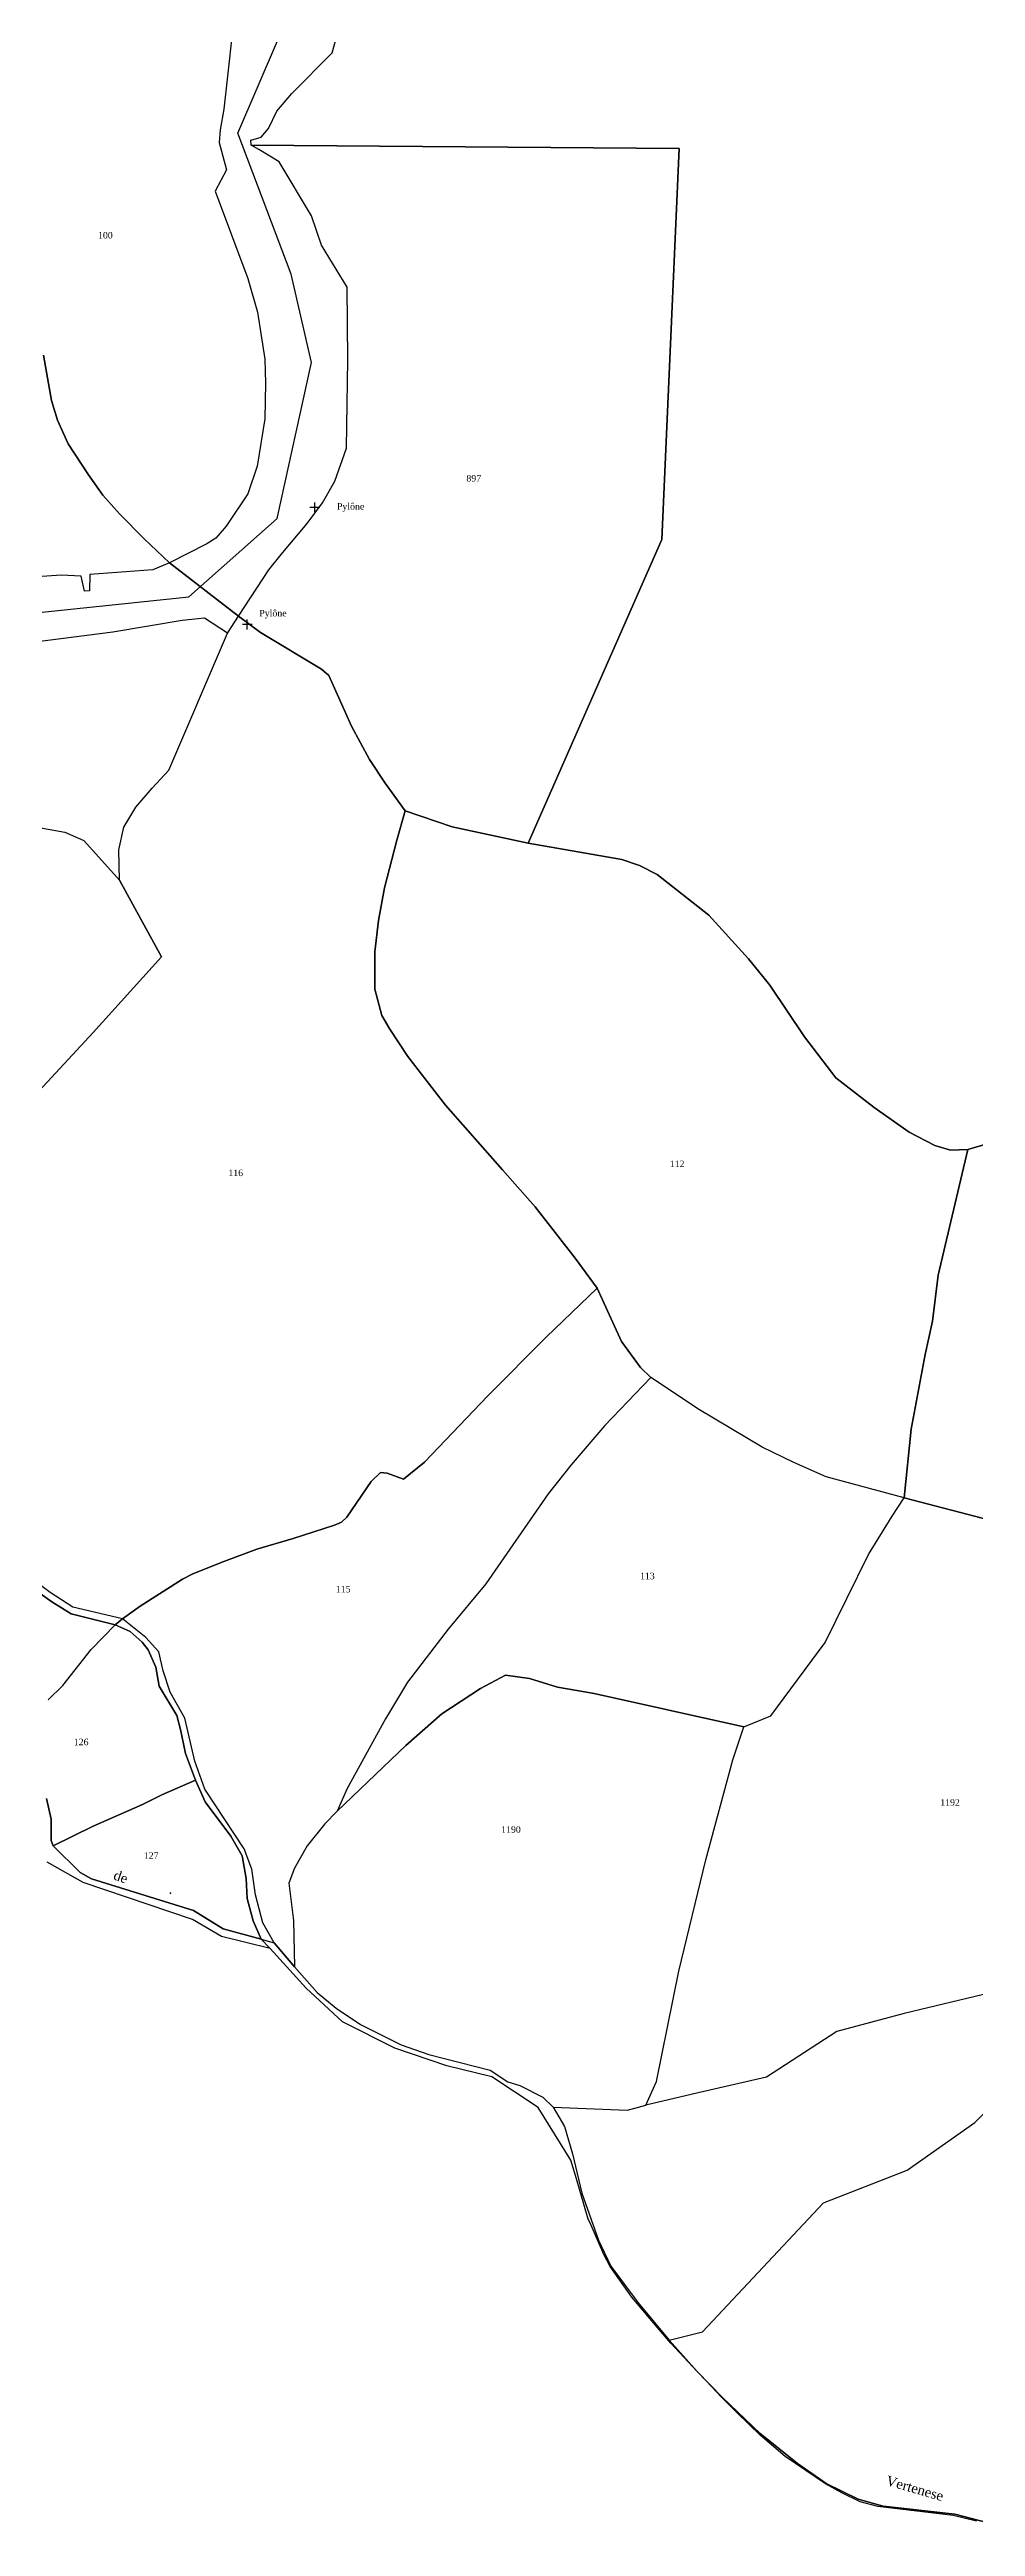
# Model space of a CAD drawing. Extents: x 1206804 to 1210977, y 6152742 to 6157901.
# Drawn here: x 1208564 to 1208849, y 6155470 to 6156231 of the extents above; entities that cross this region are included whole.
import ezdxf

# ---------------------------------------------------------------- set-up
doc = ezdxf.new("R2010")
doc.units = 0
doc.linetypes.add('CONTINU', pattern=[0])
doc.layers.get('0').update_dxf_attribs({"linetype": 'CONTINU'})
for name, color, linetype in [('1FLECHEFL', 7, 'CONTINU'), ('1LIEUDIT', 7, 'CONTINU'), ('1PARCELLE', 7, 'CONTINU'), ('1SUBDSECT', 7, 'CONTINU'), ('1TRONFLUV', 7, 'CONTINU'), ('1ZONCOMM', 7, 'CONTINU'), ('3CALVAIRE', 7, 'CONTINU'), ('3CALVAIRETEX', 7, 'CONTINU'), ('3PARCELLETEX', 7, 'CONTINU'), ('3TRONFLUVTEX', 7, 'CONTINU')]:
    doc.layers.add(name, color=color, linetype=linetype)
doc.styles.get("Standard").update_dxf_attribs({"font": 'Times New Roman'})

# ---------------------------------------------------------------- blocks, each defined once
blk = doc.blocks.new('FLECHRU1')
blk.add_point((0, 0))
blk = doc.blocks.new('DETATOPO')
for points in [[(-1.5, 0), (1.5, 0)], [(0, -1.5), (0, 1.5)]]:
    blk.add_lwpolyline(points)

msp = doc.modelspace()

# ---------------------------------------------------------------- linework, layer by layer
at = {"layer": '1LIEUDIT'}
for points in [[(1208562.68, 6156137.05), (1208565.1, 6156123.06), (1208566.9, 6156117.09), (1208570.19, 6156109.79), (1208576.51, 6156100.29), (1208580.87, 6156093.97), (1208585.96, 6156088.29), (1208593.57, 6156080.6), (1208601.37, 6156073.22), (1208622.57, 6156056.77), (1208629.37, 6156051.84), (1208648.09, 6156040.49), (1208650.41, 6156038.54), (1208657.32, 6156022.99), (1208662.87, 6156012.78), (1208667.65, 6156005.45), (1208673.82, 6155997.01), (1208671.23, 6155987.97), (1208667.53, 6155973.38), (1208665.68, 6155963.29), (1208664.49, 6155953.62), (1208664.52, 6155942.22), (1208666.68, 6155934.14), (1208669.09, 6155929.87), (1208674.63, 6155921.49), (1208686.28, 6155906.58), (1208703.8, 6155886.66), (1208713.76, 6155875.29), (1208726.12, 6155859.5), (1208732.87, 6155850.36), (1208717.15, 6155835.28), (1208699.24, 6155817.21), (1208679.77, 6155796.83), (1208673.31, 6155791.65), (1208668.31, 6155793.51), (1208666.21, 6155793.67), (1208663.4, 6155790.9), (1208655.93, 6155779.91), (1208654.21, 6155778.46), (1208652.13, 6155777.48), (1208639.35, 6155773.37), (1208628.2, 6155770.13), (1208618.11, 6155766.36), (1208608.58, 6155762.54), (1208605.39, 6155760.95), (1208592.39, 6155752.63), (1208586.91, 6155748.67), (1208584.68, 6155746.85), (1208589.27, 6155744.78), (1208592.98, 6155741.5), (1208594.77, 6155739.19), (1208597.22, 6155733.87), (1208598.19, 6155728.06), (1208603.6, 6155718.97), (1208604.78, 6155714.72), (1208606.33, 6155707.37), (1208609.37, 6155699.12), (1208612.36, 6155692.49), (1208620.19, 6155681.95), (1208623.75, 6155675.85), (1208624.96, 6155668.92), (1208625.3, 6155662.75), (1208627.09, 6155655.94), (1208629.51, 6155650.3), (1208632.36, 6155647.38), (1208617.36, 6155651.14), (1208608.44, 6155656.32), (1208574.82, 6155667.66), (1208563.77, 6155673.92)], [(1208849.48, 6155471.48), (1208842.34, 6155473.14), (1208819.14, 6155475.99), (1208813.75, 6155477.39), (1208808.09, 6155480.15), (1208803.11, 6155482.89), (1208790.62, 6155491.27), (1208782.96, 6155497.88), (1208775.93, 6155504.71), (1208771.17, 6155509.46), (1208766.34, 6155514.51), (1208763.57, 6155517.41), (1208755.51, 6155526.18), (1208751.95, 6155530.33), (1208743.57, 6155540.29), (1208736.84, 6155549.68), (1208734.94, 6155553.42), (1208730.57, 6155563.27), (1208730.08, 6155564.23), (1208726.56, 6155576.59), (1208724.78, 6155582.36), (1208714.77, 6155598.55), (1208700.48, 6155607.96), (1208686.61, 6155611.38), (1208670.63, 6155616.81), (1208654.61, 6155624.9), (1208643.4, 6155635.27), (1208632.36, 6155647.38), (1208629.51, 6155650.3), (1208627.09, 6155655.94), (1208625.3, 6155662.75), (1208624.96, 6155668.92), (1208623.75, 6155675.85), (1208620.19, 6155681.95), (1208612.36, 6155692.49), (1208609.37, 6155699.12), (1208606.33, 6155707.37), (1208604.78, 6155714.72), (1208603.6, 6155718.97), (1208598.19, 6155728.06), (1208597.22, 6155733.87), (1208594.77, 6155739.19), (1208592.98, 6155741.5), (1208589.27, 6155744.78), (1208584.68, 6155746.85), (1208586.91, 6155748.67), (1208592.39, 6155752.63), (1208605.39, 6155760.95), (1208608.58, 6155762.54), (1208618.11, 6155766.36), (1208628.2, 6155770.13), (1208639.35, 6155773.37), (1208652.13, 6155777.48), (1208654.21, 6155778.46), (1208655.93, 6155779.91), (1208663.4, 6155790.9), (1208666.21, 6155793.67), (1208668.31, 6155793.51), (1208673.31, 6155791.65), (1208679.77, 6155796.83), (1208699.24, 6155817.21), (1208717.15, 6155835.28), (1208732.87, 6155850.36), (1208726.12, 6155859.5), (1208713.76, 6155875.29), (1208703.8, 6155886.66), (1208686.28, 6155906.58), (1208674.63, 6155921.49), (1208669.09, 6155929.87), (1208666.68, 6155934.14), (1208664.52, 6155942.22), (1208664.49, 6155953.62), (1208665.68, 6155963.29), (1208667.53, 6155973.38), (1208671.23, 6155987.97), (1208673.82, 6155997.01), (1208667.65, 6156005.45), (1208662.87, 6156012.78), (1208657.32, 6156022.99), (1208650.41, 6156038.54), (1208648.09, 6156040.49), (1208629.37, 6156051.84), (1208622.57, 6156056.77), (1208601.37, 6156073.22), (1208593.57, 6156080.6), (1208585.96, 6156088.29), (1208580.87, 6156093.97), (1208576.51, 6156100.29), (1208570.19, 6156109.79), (1208566.9, 6156117.09), (1208565.1, 6156123.06), (1208562.68, 6156137.05)]]:
    msp.add_lwpolyline(points, dxfattribs=at)
at = {"layer": '1PARCELLE'}
for points in [[(1208621.89, 6156246.9), (1208618.09, 6156212.62), (1208616.93, 6156206.24), (1208616.65, 6156202.39), (1208618.89, 6156193.99), (1208615.4, 6156187.42), (1208625.42, 6156160.57), (1208628.45, 6156150.22), (1208630.68, 6156135.84), (1208630.9, 6156128.39), (1208630.71, 6156117.45), (1208628.35, 6156102.92), (1208625.45, 6156094.38), (1208618.83, 6156084.48), (1208615.61, 6156080.83), (1208612.85, 6156079.03), (1208601.37, 6156073.22), (1208593.57, 6156080.6), (1208585.96, 6156088.29), (1208580.87, 6156093.97), (1208576.51, 6156100.29), (1208570.19, 6156109.79), (1208566.9, 6156117.09), (1208565.1, 6156123.06), (1208562.68, 6156137.05)], [(1208856.99, 6155895.89), (1208846.81, 6155892.96), (1208841.46, 6155892.76), (1208836.68, 6155894.12), (1208828.81, 6155898.27), (1208818.08, 6155905.82), (1208806.22, 6155914.92), (1208796.59, 6155927.51), (1208785.95, 6155943.41), (1208779.38, 6155951.54), (1208767.16, 6155964.94), (1208751.27, 6155977.43), (1208745.84, 6155980.25), (1208740.43, 6155982.03), (1208711.65, 6155987.1), (1208752.73, 6156080.41), (1208758.08, 6156200.51), (1208626.44, 6156201.5), (1208626.41, 6156203.11), (1208629.57, 6156203.99), (1208631.83, 6156206.71), (1208634.36, 6156212.03), (1208638.96, 6156217.47), (1208651.4, 6156229.89), (1208652.79, 6156235.04)], [(1208562.68, 6156137.05), (1208565.1, 6156123.06), (1208566.9, 6156117.09), (1208570.19, 6156109.79), (1208576.51, 6156100.29), (1208580.87, 6156093.97), (1208585.96, 6156088.29), (1208593.57, 6156080.6), (1208601.37, 6156073.22), (1208596.27, 6156071.01), (1208576.87, 6156069.65), (1208576.73, 6156064.59), (1208575.25, 6156064.51), (1208574.21, 6156069.08), (1208568.06, 6156069.38), (1208557.8, 6156068.74)], [(1208554.8, 6155903.97), (1208577.9, 6155928.86), (1208598.89, 6155952.15), (1208586.02, 6155975.66), (1208585.83, 6155985.01), (1208587.36, 6155991.95), (1208591.04, 6155998.09), (1208596.03, 6156003.97), (1208601.19, 6156009.52), (1208619.16, 6156051.6), (1208622.57, 6156056.77), (1208622.57, 6156056.77), (1208629.37, 6156051.84), (1208648.09, 6156040.49), (1208650.41, 6156038.54), (1208657.32, 6156022.99), (1208662.87, 6156012.78), (1208667.65, 6156005.45), (1208673.82, 6155997.01), (1208671.23, 6155987.97), (1208667.53, 6155973.38), (1208665.68, 6155963.29), (1208664.49, 6155953.62), (1208664.52, 6155942.22), (1208666.68, 6155934.14), (1208669.09, 6155929.87), (1208674.63, 6155921.49), (1208686.28, 6155906.58), (1208703.8, 6155886.66), (1208713.76, 6155875.29), (1208726.12, 6155859.5), (1208732.87, 6155850.36), (1208717.15, 6155835.28), (1208699.24, 6155817.21), (1208679.77, 6155796.83), (1208673.31, 6155791.65), (1208668.31, 6155793.51), (1208666.21, 6155793.67), (1208663.4, 6155790.9), (1208655.93, 6155779.91), (1208654.21, 6155778.46), (1208652.13, 6155777.48), (1208639.35, 6155773.37), (1208628.2, 6155770.13), (1208618.11, 6155766.36), (1208608.58, 6155762.54), (1208605.39, 6155760.95), (1208592.39, 6155752.63), (1208586.91, 6155748.67), (1208571.67, 6155752.25), (1208564.72, 6155756.77), (1208553.46, 6155765.18)], [(1208532.08, 6155997.08), (1208569.19, 6155990.4), (1208575.02, 6155987.91), (1208586.02, 6155975.66), (1208598.89, 6155952.15), (1208577.9, 6155928.86), (1208554.8, 6155903.97)], [(1208853.98, 6155778.95), (1208827.22, 6155785.93), (1208827.22, 6155785.93), (1208829.43, 6155807.04), (1208833.7, 6155829.92), (1208835.98, 6155840.23), (1208837.71, 6155854.31), (1208846.81, 6155892.96), (1208856.99, 6155895.89)], [(1208853.77, 6155633.79), (1208827.21, 6155627.42), (1208806.51, 6155621.91), (1208784.94, 6155607.86), (1208763.94, 6155603.02), (1208747.86, 6155599.29), (1208751.14, 6155606.52), (1208758.02, 6155640.49), (1208766.29, 6155674.64), (1208774.56, 6155705.41), (1208777.96, 6155715.54), (1208777.96, 6155715.54), (1208786.29, 6155718.86), (1208802.93, 6155741.39), (1208816.32, 6155768.45), (1208823.54, 6155780.22), (1208827.22, 6155785.93), (1208853.98, 6155778.95)], [(1208564.11, 6155723.83), (1208568.54, 6155728.26), (1208577.29, 6155739.31), (1208584.68, 6155746.85), (1208571.18, 6155750.29), (1208565.23, 6155753.91), (1208554.89, 6155761.26)], [(1208564.11, 6155723.83), (1208568.54, 6155728.26), (1208577.29, 6155739.31), (1208584.68, 6155746.85), (1208589.27, 6155744.78), (1208592.98, 6155741.5), (1208594.77, 6155739.19), (1208597.22, 6155733.87), (1208598.19, 6155728.06), (1208603.6, 6155718.97), (1208604.78, 6155714.72), (1208606.33, 6155707.37), (1208609.37, 6155699.12), (1208599.07, 6155694.65), (1208593.12, 6155691.68), (1208577.91, 6155685.02), (1208565.64, 6155678.91), (1208565.03, 6155680.64), (1208564.95, 6155687.2), (1208563.54, 6155693.53)], [(1208857.34, 6155469.81), (1208842.85, 6155473.6), (1208820.83, 6155476.08), (1208813.13, 6155478.17), (1208803.27, 6155482.97), (1208794.44, 6155489.2), (1208783.03, 6155498.38), (1208771.36, 6155509.4), (1208763.64, 6155517.43), (1208755.01, 6155527.07), (1208765.23, 6155529.58), (1208802.46, 6155569.29), (1208828.22, 6155579.25), (1208849, 6155593.94), (1208861.18, 6155605.92)]]:
    msp.add_lwpolyline(points, dxfattribs=at)
for points in [[(1208626.44, 6156201.5), (1208758.08, 6156200.51), (1208752.73, 6156080.41), (1208711.65, 6155987.1), (1208688.32, 6155992.09), (1208673.82, 6155997.01), (1208667.65, 6156005.45), (1208662.87, 6156012.78), (1208657.32, 6156022.99), (1208650.41, 6156038.54), (1208648.09, 6156040.49), (1208629.37, 6156051.84), (1208622.57, 6156056.77), (1208631.9, 6156071.08), (1208635.67, 6156075.73), (1208643.68, 6156085.32), (1208648.45, 6156091.65), (1208652.17, 6156098.27), (1208655.76, 6156108.48), (1208656.2, 6156135.57), (1208656.05, 6156157.94), (1208648.06, 6156170.87), (1208645.05, 6156179.82), (1208635.09, 6156196.46), (1208628.89, 6156200.22), (1208626.44, 6156201.5)], [(1208586.02, 6155975.66), (1208585.83, 6155985.01), (1208587.36, 6155991.95), (1208591.04, 6155998.09), (1208596.03, 6156003.97), (1208601.19, 6156009.52), (1208619.16, 6156051.6), (1208612.18, 6156056.25), (1208605.31, 6156055.52), (1208583.96, 6156051.87), (1208539.06, 6156046.18), (1208529.46, 6156045.57), (1208487.57, 6156058.79), (1208481.89, 6156052.34), (1208471.94, 6156056.52), (1208458.1, 6156024.59), (1208466.54, 6156019.57), (1208488.66, 6156010.72), (1208514.42, 6156001.81), (1208532.08, 6155997.08), (1208569.19, 6155990.4), (1208575.02, 6155987.91), (1208586.02, 6155975.66)], [(1208827.22, 6155785.93), (1208803.3, 6155792.35), (1208793.36, 6155796.72), (1208783.57, 6155801.49), (1208764.35, 6155812.89), (1208749.35, 6155822.85), (1208746.22, 6155825.93), (1208740.32, 6155833.89), (1208732.87, 6155850.36), (1208726.12, 6155859.5), (1208713.76, 6155875.29), (1208703.8, 6155886.66), (1208686.28, 6155906.58), (1208674.63, 6155921.49), (1208669.09, 6155929.87), (1208666.68, 6155934.14), (1208664.52, 6155942.22), (1208664.49, 6155953.62), (1208665.68, 6155963.29), (1208667.53, 6155973.38), (1208671.23, 6155987.97), (1208673.82, 6155997.01), (1208688.32, 6155992.09), (1208711.65, 6155987.1), (1208740.43, 6155982.03), (1208745.84, 6155980.25), (1208751.27, 6155977.43), (1208767.16, 6155964.94), (1208779.38, 6155951.54), (1208785.95, 6155943.41), (1208796.59, 6155927.51), (1208806.22, 6155914.92), (1208818.08, 6155905.82), (1208828.81, 6155898.27), (1208836.68, 6155894.12), (1208841.46, 6155892.76), (1208846.81, 6155892.96), (1208837.71, 6155854.31), (1208835.98, 6155840.23), (1208833.7, 6155829.92), (1208829.43, 6155807.04), (1208827.22, 6155785.93)], [(1208749.35, 6155822.85), (1208735.26, 6155808.13), (1208724.83, 6155796.02), (1208717.79, 6155787.15), (1208698.61, 6155759.46), (1208687.03, 6155745.49), (1208674.58, 6155729.27), (1208667.81, 6155718.03), (1208656.05, 6155696.54), (1208652.88, 6155689.64), (1208649.11, 6155685.71), (1208643.66, 6155678.95), (1208639.81, 6155672.05), (1208638.05, 6155667.49), (1208639.55, 6155656), (1208639.79, 6155641.73), (1208633.57, 6155649.19), (1208630.08, 6155655.34), (1208627.79, 6155663.94), (1208626.69, 6155671.77), (1208624.37, 6155678.03), (1208612.25, 6155696.32), (1208609.13, 6155704.94), (1208606.12, 6155718.14), (1208601.55, 6155726.2), (1208599.4, 6155732.74), (1208598.14, 6155738.56), (1208594.05, 6155742.98), (1208586.91, 6155748.67), (1208592.39, 6155752.63), (1208605.39, 6155760.95), (1208608.58, 6155762.54), (1208618.11, 6155766.36), (1208628.2, 6155770.13), (1208639.35, 6155773.37), (1208652.13, 6155777.48), (1208654.21, 6155778.46), (1208655.93, 6155779.91), (1208663.4, 6155790.9), (1208666.21, 6155793.67), (1208668.31, 6155793.51), (1208673.31, 6155791.65), (1208679.77, 6155796.83), (1208699.24, 6155817.21), (1208717.15, 6155835.28), (1208732.87, 6155850.36), (1208740.32, 6155833.89), (1208746.22, 6155825.93), (1208749.35, 6155822.85)], [(1208777.96, 6155715.54), (1208786.29, 6155718.86), (1208802.93, 6155741.39), (1208816.32, 6155768.45), (1208823.54, 6155780.22), (1208827.22, 6155785.93), (1208803.3, 6155792.35), (1208793.36, 6155796.72), (1208783.57, 6155801.49), (1208764.35, 6155812.89), (1208749.35, 6155822.85), (1208735.26, 6155808.13), (1208724.83, 6155796.02), (1208717.79, 6155787.15), (1208698.61, 6155759.46), (1208687.03, 6155745.49), (1208674.58, 6155729.27), (1208667.81, 6155718.03), (1208656.05, 6155696.54), (1208652.88, 6155689.64), (1208674, 6155709.8), (1208685.12, 6155719.54), (1208696.99, 6155727.34), (1208704.69, 6155731.42), (1208712.04, 6155730.39), (1208720.69, 6155727.71), (1208731.96, 6155725.77), (1208777.96, 6155715.54)], [(1208777.96, 6155715.54), (1208731.96, 6155725.77), (1208720.69, 6155727.71), (1208712.04, 6155730.39), (1208704.69, 6155731.42), (1208696.99, 6155727.34), (1208685.12, 6155719.54), (1208674, 6155709.8), (1208652.88, 6155689.64), (1208649.11, 6155685.71), (1208643.66, 6155678.95), (1208639.81, 6155672.05), (1208638.05, 6155667.49), (1208639.55, 6155656), (1208639.79, 6155641.73), (1208646.81, 6155633.85), (1208652.59, 6155629.03), (1208660.11, 6155624.01), (1208672.61, 6155617.78), (1208681.11, 6155614.83), (1208699.98, 6155610.05), (1208705.39, 6155606.47), (1208709.07, 6155605.33), (1208716.15, 6155601.7), (1208719.3, 6155598.69), (1208742.18, 6155597.69), (1208747.86, 6155599.29), (1208751.14, 6155606.52), (1208758.02, 6155640.49), (1208766.29, 6155674.64), (1208774.56, 6155705.41), (1208777.96, 6155715.54)], [(1208609.37, 6155699.12), (1208612.36, 6155692.49), (1208620.19, 6155681.95), (1208623.75, 6155675.85), (1208624.96, 6155668.92), (1208625.3, 6155662.75), (1208627.09, 6155655.94), (1208629.51, 6155650.3), (1208617.87, 6155653.41), (1208608.72, 6155659.04), (1208577.44, 6155668.77), (1208573.89, 6155670.73), (1208565.64, 6155678.91), (1208577.91, 6155685.02), (1208593.12, 6155691.68), (1208599.07, 6155694.65), (1208609.37, 6155699.12)]]:
    msp.add_lwpolyline(points, close=True, dxfattribs=at)
at = {"layer": '1SUBDSECT'}
msp.add_lwpolyline([(1208849.48, 6155471.48), (1208842.34, 6155473.14), (1208819.14, 6155475.99), (1208813.75, 6155477.39), (1208808.09, 6155480.15), (1208803.11, 6155482.89), (1208790.62, 6155491.27), (1208782.96, 6155497.88), (1208775.93, 6155504.71), (1208771.17, 6155509.46), (1208766.34, 6155514.51), (1208763.57, 6155517.41), (1208755.51, 6155526.18), (1208751.95, 6155530.33), (1208743.57, 6155540.29), (1208736.84, 6155549.68), (1208734.94, 6155553.42), (1208730.57, 6155563.27), (1208730.08, 6155564.23), (1208726.56, 6155576.59), (1208724.78, 6155582.36), (1208714.77, 6155598.55), (1208700.48, 6155607.96), (1208686.61, 6155611.38), (1208670.63, 6155616.81), (1208654.61, 6155624.9), (1208643.4, 6155635.27), (1208632.36, 6155647.38), (1208617.36, 6155651.14), (1208608.44, 6155656.32), (1208574.82, 6155667.66), (1208563.77, 6155673.92)], dxfattribs=at)
at = {"layer": '1TRONFLUV'}
for points in [[(1208554.89, 6155761.26), (1208565.23, 6155753.91), (1208571.18, 6155750.29), (1208584.68, 6155746.85), (1208589.27, 6155744.78), (1208592.98, 6155741.5), (1208594.77, 6155739.19), (1208597.22, 6155733.87), (1208598.19, 6155728.06), (1208603.6, 6155718.97), (1208604.78, 6155714.72), (1208606.33, 6155707.37), (1208609.37, 6155699.12), (1208612.36, 6155692.49), (1208620.19, 6155681.95), (1208623.75, 6155675.85), (1208624.96, 6155668.92), (1208625.3, 6155662.75), (1208627.09, 6155655.94), (1208629.51, 6155650.3), (1208633.57, 6155649.19), (1208633.57, 6155649.19), (1208630.08, 6155655.34), (1208627.79, 6155663.94), (1208626.69, 6155671.77), (1208624.37, 6155678.03), (1208612.25, 6155696.32), (1208609.13, 6155704.94), (1208606.12, 6155718.14), (1208601.55, 6155726.2), (1208599.4, 6155732.74), (1208598.14, 6155738.56), (1208594.05, 6155742.98), (1208586.91, 6155748.67), (1208571.67, 6155752.25), (1208564.72, 6155756.77), (1208553.46, 6155765.18)], [(1208563.54, 6155693.53), (1208564.95, 6155687.2), (1208565.03, 6155680.64), (1208565.64, 6155678.91), (1208573.89, 6155670.73), (1208577.44, 6155668.77), (1208608.72, 6155659.04), (1208617.87, 6155653.41), (1208629.51, 6155650.3), (1208633.57, 6155649.19), (1208639.79, 6155641.73), (1208646.81, 6155633.85), (1208652.59, 6155629.03), (1208660.11, 6155624.01), (1208672.61, 6155617.78), (1208681.11, 6155614.83), (1208699.98, 6155610.05), (1208705.39, 6155606.47), (1208709.07, 6155605.33), (1208716.15, 6155601.7), (1208719.3, 6155598.69), (1208719.3, 6155598.69), (1208722.82, 6155592.75), (1208725.24, 6155584.34), (1208728.16, 6155572.24), (1208733.32, 6155557.82), (1208737.02, 6155549.78), (1208745.47, 6155538.51), (1208755.01, 6155527.07), (1208763.64, 6155517.43), (1208771.36, 6155509.4), (1208783.03, 6155498.38), (1208794.44, 6155489.2), (1208803.27, 6155482.97), (1208813.13, 6155478.17), (1208820.83, 6155476.08), (1208842.85, 6155473.6), (1208857.34, 6155469.81)], [(1208849.48, 6155471.48), (1208842.34, 6155473.14), (1208819.14, 6155475.99), (1208813.75, 6155477.39), (1208808.09, 6155480.15), (1208803.11, 6155482.89), (1208790.62, 6155491.27), (1208782.96, 6155497.88), (1208775.93, 6155504.71), (1208771.17, 6155509.46), (1208766.34, 6155514.51), (1208763.57, 6155517.41), (1208755.51, 6155526.18), (1208751.95, 6155530.33), (1208743.57, 6155540.29), (1208736.84, 6155549.68), (1208734.94, 6155553.42), (1208730.57, 6155563.27), (1208730.08, 6155564.23), (1208726.56, 6155576.59), (1208724.78, 6155582.36), (1208714.77, 6155598.55), (1208700.48, 6155607.96), (1208686.61, 6155611.38), (1208670.63, 6155616.81), (1208654.61, 6155624.9), (1208643.4, 6155635.27), (1208632.36, 6155647.38), (1208617.36, 6155651.14), (1208608.44, 6155656.32), (1208574.82, 6155667.66), (1208563.77, 6155673.92)]]:
    msp.add_lwpolyline(points, dxfattribs=at)
at = {"layer": '1ZONCOMM'}
msp.add_lwpolyline([(1208547.36, 6156056.52), (1208607.37, 6156062.78), (1208634.5, 6156086.85), (1208645.07, 6156134.78), (1208638.75, 6156161.92), (1208622.4, 6156205.25), (1208646.44, 6156261.38)], dxfattribs=at)

# ---------------------------------------------------------------- block references
at = {"layer": '1FLECHEFL', "rotation": 336.8}
msp.add_blockref('FLECHRU1', (1208601.67, 6155664.45), dxfattribs=at)
at = {"layer": '3CALVAIRE', "rotation": 90}
for p in [(1208646.05, 6156090.25), (1208625.3, 6156054.26)]:
    msp.add_blockref('DETATOPO', p, dxfattribs=at)

# ---------------------------------------------------------------- texts
at = {"layer": '3CALVAIRETEX'}
for p in [(1208652.86, 6156089.58), (1208628.99, 6156056.75)]:
    msp.add_text('Pylône', height=2, dxfattribs=at).set_placement(p)
at = {"layer": '3PARCELLETEX'}
for s, p in [('100', (1208579.4, 6156172.85)), ('897', (1208692.66, 6156098.17)), ('112', (1208755.18, 6155887.53)), ('116', (1208619.48, 6155884.76)), ('113', (1208746.03, 6155760.88)), ('115', (1208652.5, 6155756.83)), ('126', (1208571.95, 6155709.88)), ('1192', (1208838.33, 6155691.28)), ('1190', (1208703.34, 6155682.96)), ('127', (1208593.47, 6155674.97))]:
    msp.add_text(s, height=2, dxfattribs=at).set_placement(p)
at = {"layer": '3TRONFLUVTEX'}
for s, rotation, p in [('de', 340.1, (1208583.88, 6155668.76)), ('Vertenese', 343.9, (1208821.43, 6155482.62))]:
    msp.add_text(s, height=3, rotation=rotation, dxfattribs=at).set_placement(p)

doc.saveas('drawing.dxf')
